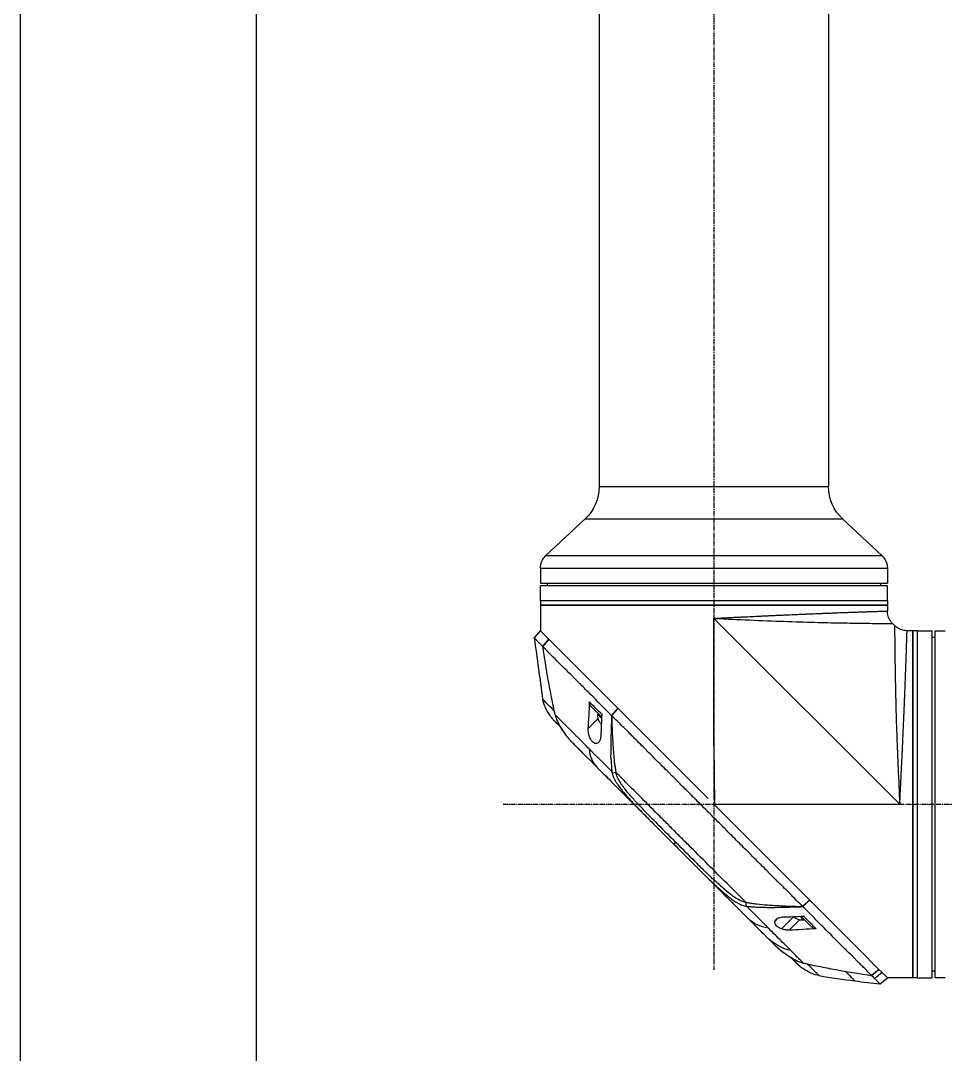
# Model space of a CAD drawing. Header units: millimetres. Extents: x 0 to 4378, y 0 to 2376.
# Drawn here: x 0 to 314.4, y 1111.5 to 1462.8 of the extents above; entities that cross this region are included whole.
import ezdxf
from ezdxf.enums import TextEntityAlignment as Align

# ---------------------------------------------------------------- set-up
doc = ezdxf.new("R2010")
doc.units = ezdxf.units.MM
doc.header["$LTSCALE"] = 0.2
doc.linetypes.add('CENTER2', pattern=[1.125, 0.75, -0.125, 0.125, -0.125])
doc.layers.add('02_Center Line', color=1, linetype='CENTER2')
doc.layers.add('05_Section Line', color=3, linetype='Continuous')
doc.styles.add('Rainbow-5.0 Style', font='malgunsl.ttf')

# ---------------------------------------------------------------- blocks, each defined once
blk = doc.blocks.new('A$C869fea471123')
blk.add_lwpolyline([(0, 594), (841, 594), (841, 0), (0, 0)], close=True)
at = {"layer": '05_Section Line', "linetype": 'Continuous'}
blk.add_lwpolyline([(820.976, 20.024), (820.976, 574.683), (20.024, 574.683), (20.024, 20.024)], close=True, dxfattribs=at)
at = {"linetype": 'Continuous', "style": 'Rainbow-5.0 Style'}
for tag, p in [('PART_NAME', (743.885, 109.38)), ('DRAWING_NO', (729.868, 91.859)), ('REV', (803.455, 91.859)), ('제도', (768.414, 74.199)), ('DATE_1', (803.455, 74.199)), ('SCALE', (680.81, 69.082)), ('MATERIAL', (722.86, 69.082)), ('검도', (768.414, 60.182)), ('DATE_2', (803.455, 60.182)), ('승인', (768.414, 46.165)), ('DATE_3', (803.455, 46.165)), ('REFERENCE', (722.86, 41.049)), ('PAGE', (768.414, 32.288))]:
    blk.add_attdef(tag, text='', height=5.006, dxfattribs=at).set_placement(p, align=Align.MIDDLE_CENTER)
blk = doc.blocks.new('A$C51789057')
for p, q in [((-39, 931.2), (-39, 702.18)), ((39, 931.2), (39, 702.18)), ((39, 702.18), (-39, 702.18)), ((-43.77, 691.21), (-57.09, 678.79)), ((43.77, 691.21), (-43.77, 691.21)), ((43.77, 691.21), (57.09, 678.79)), ((57.09, 678.79), (-57.09, 678.79)), ((59, 674.4), (-59, 674.4)), ((-59, 674.4), (-59, 669.4)), ((59, 674.4), (59, 669.4)), ((59, 669.4), (-59, 669.4)), ((-59, 668.4), (59, 668.4)), ((-59, 663.4), (-59, 668.4)), ((-56.7, 669.4), (-56.71, 668.4)), ((56.7, 669.4), (56.71, 668.4)), ((59, 663.4), (59, 668.4)), ((-59, 663.4), (59, 663.4)), ((-59, 663.4), (-59, 661.9)), ((-59, 663.4), (59, 663.4)), ((59, 661.9), (-59, 661.9)), ((-59, 661.9), (-59, 659.89)), ((-59, 661.9), (59, 661.9)), ((59, 663.4), (59, 661.9)), ((59, 661.9), (59, 653.2)), ((-63.2, 594.2), (0, 657.4)), ((-3.08, 657.25), (-3.08, 657.25)), ((-1.5, 657.33), (-1.5, 657.33)), ((0, 614.2), (0, 657.4)), ((-61.44, 654.96), (-60.76, 655.64)), ((-75.2, 653.2), (-78.2, 653.2)), ((-75.2, 535.2), (-75.2, 653.2)), ((-75.2, 650.9), (-74.2, 650.91)), ((-74.2, 535.2), (-74.2, 653.2)), ((-69.2, 653.2), (-74.2, 653.2)), ((-69.2, 535.2), (-69.2, 653.2)), ((-69.2, 653.2), (-67.7, 653.2)), ((-69.2, 535.2), (-69.2, 653.2)), ((-67.7, 653.2), (-67.7, 535.2)), ((-67.7, 653.2), (-65.69, 653.2)), ((-67.7, 535.2), (-67.7, 653.2)), ((32.62, 626.82), (56.13, 650.33)), ((56.14, 650.34), (56.13, 650.33)), ((58.22, 647.83), (56.13, 650.33)), ((56.14, 650.34), (58.21, 647.85)), ((59.01, 653.21), (61.08, 650.72)), ((58.21, 647.83), (58.21, 647.83)), ((55, 644.59), (55, 644.59)), ((51.46, 641.06), (51.46, 641.06)), ((49.36, 638.97), (49.36, 638.97)), ((58.24, 629.96), (58.24, 629.96)), ((1.96, 596.16), (32.6, 626.8)), ((32.62, 626.82), (32.6, 626.8)), ((34.75, 624.39), (32.6, 626.8)), ((32.62, 626.82), (34.77, 624.4)), ((38.08, 623.79), (41.84, 627.56)), ((38.45, 628.07), (38.45, 628.07)), ((38.76, 628.39), (38.76, 628.39)), ((34.75, 624.39), (34.77, 624.4)), ((38.04, 624.69), (38.04, 624.69)), ((38.09, 623.39), (39.42, 624.71)), ((39.21, 624.92), (39.42, 624.71)), ((39.32, 623.33), (42.81, 619.84)), ((54.16, 622.48), (54.16, 622.48)), ((30.29, 619.93), (30.29, 619.93)), ((38.35, 621.42), (38.35, 621.42)), ((0, 614.2), (-0.17, 594.2)), ((47.74, 614.76), (44.73, 611.75)), ((45.22, 612.24), (45.22, 612.24)), ((37.54, 604.57), (13.58, 580.61)), ((33.3, 605.02), (34.59, 604.82)), ((29.81, 598.83), (29.81, 598.83)), ((-0.17, 594.2), (-63.2, 594.2)), ((-22.67, 571.53), (-0.18, 594.02)), ((-0.18, 594.02), (0, 594.2)), ((-0.18, 594.03), (0, 594.2)), ((-0.18, 594.03), (-0.17, 594.2)), ((-0.18, 594.02), (-0.18, 594.03)), ((26.77, 593.8), (27.24, 594.27)), ((28.28, 597.02), (28.28, 597.02)), ((23.17, 591.53), (23.17, 591.53)), ((13.58, 580.61), (-20.62, 546.4)), ((12.92, 581.24), (13.58, 580.61)), ((13.58, 580.61), (13.58, 580.61)), ((6.42, 574.74), (6.48, 574.8)), ((-29.99, 564.21), (-22.67, 571.53)), ((-49.41, 544.79), (-29.99, 564.21)), ((-30.19, 559.42), (-32.62, 561.58)), ((-32.61, 561.59), (-30.18, 559.44)), ((-30.19, 559.42), (-30.18, 559.44)), ((-29.49, 560.14), (-29.49, 560.14)), ((-11.11, 559.52), (-10.83, 560.89)), ((-33.35, 552.37), (-29.58, 556.13)), ((-30.51, 554.78), (-29.17, 556.12)), ((-27.24, 555.84), (-27.24, 555.83)), ((-27.17, 556.04), (-22.97, 551.84)), ((-21.89, 555.59), (-20.78, 554.48)), ((-30.72, 554.99), (-30.51, 554.78)), ((-29.13, 554.88), (-25.65, 551.4)), ((-56.12, 538.08), (-49.41, 544.79)), ((-21.88, 545.2), (-21.91, 545.22)), ((-20.62, 546.4), (-20.62, 546.4)), ((-57.17, 537.03), (-56.13, 538.07)), ((-56.12, 538.08), (-56.13, 538.07)), ((-53.62, 535.99), (-56.13, 538.07)), ((-56.12, 538.08), (-53.61, 535.98)), ((-50.43, 539.23), (-50.43, 539.23)), ((-28.28, 540.03), (-28.28, 540.03)), ((-78.2, 535.2), (-75.2, 535.2)), ((-75.2, 537.5), (-74.2, 537.49)), ((-69.2, 535.2), (-74.2, 535.2)), ((-69.2, 535.2), (-67.7, 535.2)), ((-67.7, 535.2), (-59, 535.2)), ((-59, 535.2), (-57.52, 536.68)), ((-56.51, 533.13), (-59, 535.2)), ((-57.51, 536.69), (-57.17, 537.03)), ((-57.17, 537.03), (-54.68, 534.96)), ((-53.62, 535.99), (-53.62, 535.99))]:
    blk.add_line(p, q)
for centre, radius, start, end in [((-54, 702.18), 15, 313, 0), ((54, 702.18), 15, 180, 227), ((-53, 674.4), 6, 133, 180), ((53, 674.4), 6, 0, 47), ((34.92, 624.34), 4.52, 333.7132, 4.7607), ((-30.14, 559.28), 4.52, 265.2393, 296.2367)]:
    blk.add_arc(centre, radius, start, end)
for centre, major_axis, ratio, start_param, end_param in [((39.71, 629.68), (2.13, -2.12), 0.723632, 6.280692, 6.957578), ((34.92, 624.34), (3.19, -3.19), 0.999994, 0.080554, 0.3277), ((34.92, 624.34), (3.19, -3.19), 0.999994, 0.080554, 0.327108), ((35.94, 625.36), (3.03, -3.03), 0.003535, 6.1984, 6.284383), ((34.91, 624.33), (3.03, -3.03), 0.999994, 0.079002, 0.084786), ((34.92, 624.34), (3.03, -3.03), 0.999994, 0.076414, 0.082385), ((35.17, 624.59), (3.19, -3.19), 0.003535, 5.955485, 6.202632), ((2.68, 573.31), (62.35, 62.35), 0.000017, 5.251204, 5.402959), ((-41.72, 525.3), (97.82, 97.82), 0.000026, 0.415264, 0.47744), ((4.01, 595.88), (-2.1, 2.14), 0.047046, 2.123062, 2.123097), ((3.77, 570.79), (62.93, 62.93), 0.000051, 1.192389, 1.260494), ((23.1, 590.11), (62.48, 62.48), 0.000096, 1.878262, 1.948843), ((18.89, 589.5), (60.21, 60.19), 0.000118, 2.092388, 2.238245), ((-31.16, 558.26), (3.03, -3.03), 0.071747, 6.258817, 6.367971), ((-30.15, 559.26), (3.19, -3.19), 0.997423, 5.964226, 6.202632), ((-30.12, 559.3), (3.19, -3.19), 0.997423, 5.955485, 6.202632), ((-30.39, 559.03), (3.19, -3.19), 0.071747, 0.080554, 0.290609), ((-35.47, 554.5), (2.12, -2.13), 0.723628, 5.609776, 6.285676), ((261.62, 828.68), (290.94, 290.97), 0.00001, 3.386634, 3.421382), ((-34.85, 565.63), (10.42, 25.63), 0.82656, 4.179952, 4.245343)]:
    blk.add_ellipse(centre, major_axis=major_axis, ratio=ratio, start_param=start_param, end_param=end_param)
for points, knots in [([(-60.76, 655.64), (-60.3, 656.1), (-59.91, 656.64), (-59.34, 657.79), (-59.15, 658.42), (-59.02, 659.33), (-59, 659.61), (-59, 659.89)], [0, 0, 0, 0, 0.1945418, 0.1945418, 0.385603, 0.385603, 0.4694914, 0.4694914, 0.4694914, 0.4694914]), ([(0, 657.4), (-4.27, 657.19), (-8.31, 657.01), (-12.07, 656.84), (-16.28, 656.66), (-20.13, 656.51), (-23.59, 656.39), (-27.61, 656.24), (-31.1, 656.14), (-34.12, 656.06), (-37.47, 655.97), (-40.23, 655.91), (-42.51, 655.87), (-42.77, 655.87), (-43.02, 655.86), (-43.26, 655.86), (-46.11, 655.8), (-48.37, 655.77), (-50.19, 655.75), (-50.37, 655.75), (-50.54, 655.74), (-50.72, 655.74), (-52.94, 655.71), (-54.64, 655.69), (-55.96, 655.68), (-56.05, 655.68), (-56.14, 655.68), (-56.23, 655.68), (-56.89, 655.67), (-57.49, 655.67), (-58.03, 655.66), (-58.38, 655.66), (-58.97, 655.66), (-59.54, 655.65), (-59.57, 655.65), (-59.59, 655.65), (-59.62, 655.65), (-60.09, 655.65), (-60.32, 655.65), (-60.45, 655.64), (-60.67, 655.64), (-60.76, 655.64), (-60.76, 655.64), (-60.76, 655.64), (-60.76, 655.64), (-60.76, 655.64)], [0, 0, 0, 0, 0.0513847, 0.0513847, 0.0513847, 0.1089687, 0.1089687, 0.1089687, 0.1757473, 0.1757473, 0.1757473, 0.25, 0.25, 0.25, 0.2549863, 0.2549863, 0.2549863, 0.3125, 0.3125, 0.3125, 0.3170092, 0.3170092, 0.3170092, 0.375, 0.375, 0.375, 0.3786541, 0.3786541, 0.3786541, 0.40625, 0.40625, 0.40625, 0.4375, 0.4375, 0.4375, 0.4390424, 0.4390424, 0.4390424, 0.46875, 0.46875, 0.46875, 0.5, 0.5, 0.5, 0.5000148, 0.5000148, 0.5000148, 0.5000148]), ([(0, 657.4), (-0.01, 657.4), (-0.04, 657.4), (-0.11, 657.41), (-0.21, 657.41), (-0.36, 657.42), (-0.55, 657.43), (-0.79, 657.44), (-1.09, 657.45), (-1.58, 657.48), (-2.18, 657.51), (-2.91, 657.54), (-3.63, 657.58), (-4.59, 657.63), (-5.79, 657.69), (-7.22, 657.76), (-8.65, 657.83), (-10.07, 657.9), (-11.96, 657.99), (-13.84, 658.08), (-15.7, 658.17), (-16.86, 658.22), (-17.78, 658.27), (-18.47, 658.3), (-19.16, 658.33), (-19.85, 658.37), (-20.54, 658.4), (-21.45, 658.44), (-22.57, 658.49), (-23.9, 658.55), (-25.65, 658.63), (-27.8, 658.72), (-29.88, 658.81), (-31.52, 658.88), (-32.73, 658.94), (-33.92, 658.99), (-35.1, 659.03), (-36.07, 659.07), (-36.83, 659.1), (-37.59, 659.13), (-38.52, 659.17), (-39.6, 659.21), (-40.66, 659.25), (-42.04, 659.31), (-43.7, 659.37), (-45.27, 659.43), (-46.47, 659.47), (-47.35, 659.5), (-48.2, 659.53), (-49.02, 659.56), (-49.68, 659.58), (-50.2, 659.6), (-50.71, 659.62), (-51.32, 659.64), (-52.25, 659.67), (-53.34, 659.71), (-54.51, 659.74), (-55.55, 659.78), (-56.31, 659.8), (-56.85, 659.82), (-57.16, 659.83), (-57.39, 659.84), (-57.55, 659.84), (-57.71, 659.85), (-57.91, 659.85), (-58.13, 659.86), (-58.44, 659.87), (-58.68, 659.88), (-58.84, 659.88), (-58.93, 659.88), (-58.98, 659.88), (-59, 659.89), (-59, 659.89), (-59, 659.89), (-59, 659.89)], [-0.0000644, -0.0000644, -0.0000644, -0.0000644, -0.0000148, 0.0000348, 0.000134, 0.0003324, 0.0005308, 0.0007292, 0.001126, 0.0015228, 0.0023163, 0.0031099, 0.0039035, 0.0046971, 0.0062842, 0.0078714, 0.0094585, 0.0110457, 0.0126328, 0.0158071, 0.0173942, 0.0189814, 0.019775, 0.0205685, 0.0213621, 0.0221557, 0.0229493, 0.0237428, 0.02533, 0.0269171, 0.0285043, 0.0316786, 0.0348529, 0.03644, 0.0380272, 0.0396143, 0.0412015, 0.0427886, 0.0435822, 0.0443758, 0.0459629, 0.04755, 0.0491372, 0.0507243, 0.0538986, 0.0570729, 0.0586601, 0.0602472, 0.0618344, 0.0634215, 0.0650087, 0.0658022, 0.0665958, 0.068183, 0.0697701, 0.0729444, 0.0761187, 0.079293, 0.0824673, 0.0840544, 0.0856416, 0.0864352, 0.0872287, 0.0880223, 0.0888159, 0.090403, 0.0919902, 0.0951645, 0.0967516, 0.0983388, 0.0999259, 0.1007195, 0.1015131, 0.1015159, 0.1015159, 0.1015159, 0.1015159]), ([(-65.69, 653.2), (-65.04, 653.2), (-64.38, 653.31), (-63.16, 653.72), (-62.58, 654.02), (-61.85, 654.58), (-61.64, 654.76), (-61.44, 654.96)], [0, 0, 0, 0, 0.1945418, 0.1945418, 0.385603, 0.385603, 0.4694914, 0.4694914, 0.4694914, 0.4694914]), ([(-61.44, 654.96), (-61.44, 654.96), (-61.44, 654.87), (-61.44, 654.66), (-61.45, 654.52), (-61.45, 654.29), (-61.45, 653.82), (-61.45, 653.8), (-61.45, 653.78), (-61.45, 653.77), (-61.46, 653.19), (-61.46, 652.6), (-61.46, 652.29), (-61.47, 651.73), (-61.47, 651.11), (-61.48, 650.43), (-61.48, 650.37), (-61.48, 650.31), (-61.48, 650.26), (-61.49, 648.92), (-61.51, 647.18), (-61.54, 644.92), (-61.54, 644.8), (-61.54, 644.68), (-61.55, 644.56), (-61.57, 642.72), (-61.6, 640.4), (-61.66, 637.46), (-61.66, 637.3), (-61.66, 637.13), (-61.67, 636.96), (-61.71, 634.65), (-61.77, 631.82), (-61.86, 628.32), (-61.93, 625.32), (-62.04, 621.82), (-62.18, 617.8), (-62.19, 617.6), (-62.2, 617.41), (-62.2, 617.21), (-62.32, 613.87), (-62.47, 610.22), (-62.64, 606.27), (-62.8, 602.49), (-62.99, 598.44), (-63.2, 594.2)], [0.5000431, 0.5000431, 0.5000431, 0.5000431, 0.53125, 0.53125, 0.53125, 0.5614637, 0.5614637, 0.5614637, 0.5625, 0.5625, 0.5625, 0.59375, 0.59375, 0.59375, 0.6225557, 0.6225557, 0.6225557, 0.625, 0.625, 0.625, 0.6844623, 0.6844623, 0.6844623, 0.6875, 0.6875, 0.6875, 0.7466289, 0.7466289, 0.7466289, 0.75, 0.75, 0.75, 0.8157706, 0.8157706, 0.8157706, 0.8722986, 0.8722986, 0.8722986, 0.875, 0.875, 0.875, 0.9388377, 0.9388377, 0.9388377, 1, 1, 1, 1]), ([(-78.2, 653.2), (-78.26, 653.2), (-78.31, 653.2), (-78.37, 653.2), (-78.42, 653.2), (-78.47, 653.2), (-78.51, 653.2), (-78.56, 653.2), (-78.59, 653.2), (-78.62, 653.2), (-78.65, 653.2), (-78.68, 653.2), (-78.69, 653.2), (-78.7, 653.2), (-78.7, 653.2), (-78.7, 653.2), (-78.7, 653.2), (-78.7, 653.2), (-78.7, 653.2)], [0, 0, 0, 0, 0.1074676, 0.1074676, 0.1074676, 0.2149351, 0.2149351, 0.2149351, 0.3224051, 0.3224051, 0.3224051, 0.4298767, 0.4298767, 0.4298767, 0.5, 0.5, 0.5, 0.5001155, 0.5001155, 0.5001155, 0.5001155]), ([(-63.2, 594.2), (-63.21, 594.32), (-63.21, 594.44), (-63.22, 594.56), (-63.22, 594.69), (-63.23, 594.81), (-63.24, 594.93), (-63.25, 595.17), (-63.26, 595.41), (-63.27, 595.66), (-63.29, 596.14), (-63.32, 596.62), (-63.34, 597.11), (-63.37, 597.59), (-63.39, 598.07), (-63.41, 598.55), (-63.44, 599.03), (-63.46, 599.51), (-63.49, 599.99), (-63.53, 600.95), (-63.58, 601.9), (-63.63, 602.85), (-63.68, 603.8), (-63.72, 604.74), (-63.77, 605.69), (-63.81, 606.63), (-63.86, 607.56), (-63.9, 608.5), (-63.95, 609.43), (-63.99, 610.36), (-64.04, 611.29), (-64.06, 611.75), (-64.08, 612.21), (-64.1, 612.67), (-64.12, 613.13), (-64.14, 613.59), (-64.17, 614.05), (-64.21, 614.97), (-64.25, 615.87), (-64.29, 616.76), (-64.33, 617.66), (-64.37, 618.54), (-64.41, 619.41), (-64.45, 620.28), (-64.49, 621.14), (-64.52, 621.98), (-64.56, 622.83), (-64.6, 623.66), (-64.63, 624.49), (-64.67, 625.31), (-64.7, 626.13), (-64.74, 626.93), (-64.77, 627.73), (-64.8, 628.52), (-64.83, 629.3), (-64.85, 629.69), (-64.86, 630.07), (-64.88, 630.45), (-64.9, 630.84), (-64.91, 631.22), (-64.93, 631.59), (-64.96, 632.35), (-64.98, 633.08), (-65.01, 633.8), (-65.04, 634.51), (-65.07, 635.21), (-65.09, 635.89), (-65.12, 636.57), (-65.14, 637.24), (-65.17, 637.88), (-65.19, 638.53), (-65.21, 639.15), (-65.24, 639.76), (-65.26, 640.38), (-65.28, 640.97), (-65.3, 641.54), (-65.32, 642.12), (-65.34, 642.68), (-65.36, 643.22), (-65.37, 643.49), (-65.38, 643.75), (-65.39, 644.01), (-65.4, 644.27), (-65.4, 644.53), (-65.41, 644.78), (-65.43, 645.28), (-65.45, 645.76), (-65.46, 646.21), (-65.48, 646.67), (-65.49, 647.1), (-65.5, 647.51), (-65.52, 647.93), (-65.53, 648.32), (-65.54, 648.68), (-65.55, 649.05), (-65.57, 649.4), (-65.58, 649.72), (-65.59, 650.05), (-65.6, 650.35), (-65.61, 650.63), (-65.61, 650.92), (-65.62, 651.18), (-65.63, 651.41), (-65.64, 651.65), (-65.64, 651.86), (-65.65, 652.06), (-65.66, 652.25), (-65.66, 652.41), (-65.67, 652.56), (-65.67, 652.7), (-65.67, 652.82), (-65.68, 652.91), (-65.68, 653.01), (-65.68, 653.08), (-65.68, 653.13), (-65.68, 653.15), (-65.68, 653.17), (-65.68, 653.18), (-65.69, 653.19), (-65.69, 653.2), (-65.69, 653.2), (-65.69, 653.2), (-65.69, 653.2), (-65.69, 653.2)], [-0.00006369, -0.00006369, -0.00006369, -0.00006369, 0.00029651, 0.00029651, 0.00029651, 0.00065671, 0.00065671, 0.00065671, 0.00137712, 0.00137712, 0.00137712, 0.00281792, 0.00281792, 0.00281792, 0.00425873, 0.00425873, 0.00425873, 0.00569954, 0.00569954, 0.00569954, 0.00858115, 0.00858115, 0.00858115, 0.01146277, 0.01146277, 0.01146277, 0.01434438, 0.01434438, 0.01434438, 0.017226, 0.017226, 0.017226, 0.0186668, 0.0186668, 0.0186668, 0.02010761, 0.02010761, 0.02010761, 0.02298922, 0.02298922, 0.02298922, 0.02587084, 0.02587084, 0.02587084, 0.02875245, 0.02875245, 0.02875245, 0.03163407, 0.03163407, 0.03163407, 0.03451568, 0.03451568, 0.03451568, 0.0373973, 0.0373973, 0.0373973, 0.0388381, 0.0388381, 0.0388381, 0.04027891, 0.04027891, 0.04027891, 0.04316053, 0.04316053, 0.04316053, 0.04604214, 0.04604214, 0.04604214, 0.04892569, 0.04892569, 0.04892569, 0.05180537, 0.05180537, 0.05180537, 0.05468698, 0.05468698, 0.05468698, 0.0575686, 0.0575686, 0.0575686, 0.0590094, 0.0590094, 0.0590094, 0.06045021, 0.06045021, 0.06045021, 0.06333183, 0.06333183, 0.06333183, 0.06621344, 0.06621344, 0.06621344, 0.06909505, 0.06909505, 0.06909505, 0.07197667, 0.07197667, 0.07197667, 0.07485819, 0.07485819, 0.07485819, 0.0777399, 0.0777399, 0.0777399, 0.08062151, 0.08062151, 0.08062151, 0.08350313, 0.08350313, 0.08350313, 0.08638474, 0.08638474, 0.08638474, 0.08926636, 0.08926636, 0.08926636, 0.09070485, 0.09070485, 0.09070485, 0.09214797, 0.09214797, 0.09214797, 0.09214861, 0.09214861, 0.09214861, 0.09214861]), ([(56.14, 650.34), (56.25, 650.45), (56.37, 650.57), (56.47, 650.67), (56.58, 650.78), (56.68, 650.88), (56.78, 650.98), (56.88, 651.08), (56.98, 651.18), (57.08, 651.28), (57.18, 651.38), (57.27, 651.47), (57.36, 651.56), (57.71, 651.91), (58.01, 652.21), (58.25, 652.45), (58.5, 652.7), (58.69, 652.89), (58.81, 653.01), (58.94, 653.14), (59.01, 653.21), (59.01, 653.21)], [-1, -1, -1, -1, -0.9375, -0.9375, -0.9375, -0.875, -0.875, -0.875, -0.8125, -0.8125, -0.8125, -0.75, -0.75, -0.75, -0.5, -0.5, -0.5, -0.25, -0.25, -0.25, 0, 0, 0, 0]), ([(58.21, 647.85), (58.29, 647.93), (58.37, 648.01), (58.53, 648.17), (58.63, 648.26), (58.82, 648.45), (58.96, 648.59), (59.12, 648.76), (59.14, 648.78), (59.33, 648.97), (59.63, 649.26), (60.07, 649.7), (60.2, 649.84), (60.57, 650.2), (60.76, 650.39), (60.95, 650.58), (61, 650.62), (61.07, 650.69), (61.09, 650.71), (61.08, 650.72)], [-1.925983, -1.925983, -1.925983, -1.925983, -1.875869, -1.875869, -1.820686, -1.820686, -1.653095, -1.653095, -1.624088, -1.624088, -1.164895, -1.164895, -0.929585, -0.929585, -0.463526, -0.463526, -0.231599, -0.231599, 0, 0, 0, 0]), ([(34.77, 624.4), (37.24, 626.86), (39.63, 629.25), (41.92, 631.54), (42.49, 632.11), (43.05, 632.68), (43.61, 633.23), (44.17, 633.79), (44.72, 634.34), (45.27, 634.88), (45.54, 635.15), (45.81, 635.42), (46.07, 635.69), (46.34, 635.95), (46.61, 636.21), (46.87, 636.48), (47.14, 636.74), (47.4, 637), (47.65, 637.26), (47.91, 637.52), (48.16, 637.78), (48.42, 638.03), (48.92, 638.54), (49.43, 639.03), (49.92, 639.52), (50.4, 640), (50.88, 640.48), (51.35, 640.94), (51.81, 641.41), (52.27, 641.86), (52.71, 642.3), (53.15, 642.74), (53.58, 643.17), (53.99, 643.58), (54.82, 644.41), (55.59, 645.19), (56.3, 645.89), (57.01, 646.6), (57.65, 647.26), (58.22, 647.83)], [0, 0, 0, 0, 0.25, 0.25, 0.25, 0.3125, 0.3125, 0.3125, 0.375, 0.375, 0.375, 0.40625, 0.40625, 0.40625, 0.4375, 0.4375, 0.4375, 0.46875, 0.46875, 0.46875, 0.5, 0.5, 0.5, 0.5625, 0.5625, 0.5625, 0.625, 0.625, 0.625, 0.6875, 0.6875, 0.6875, 0.75, 0.75, 0.75, 0.875, 0.875, 0.875, 1, 1, 1, 1]), ([(53.96, 624.59), (54.17, 625.51), (54.37, 626.44), (54.56, 627.38), (54.57, 627.43), (54.58, 627.48), (54.59, 627.53), (54.78, 628.43), (54.97, 629.33), (55.15, 630.23), (55.17, 630.32), (55.18, 630.42), (55.2, 630.51), (55.38, 631.39), (55.55, 632.26), (55.71, 633.14), (55.74, 633.26), (55.76, 633.39), (55.78, 633.52), (55.95, 634.38), (56.1, 635.24), (56.26, 636.1), (56.29, 636.24), (56.31, 636.39), (56.34, 636.54), (56.49, 637.39), (56.64, 638.24), (56.79, 639.1), (56.79, 639.13), (56.8, 639.17), (56.81, 639.2), (56.97, 640.18), (57.14, 641.15), (57.3, 642.12), (57.62, 644.03), (57.92, 645.94), (58.22, 647.83)], [0, 0, 0, 0, 0.1206948, 0.1206948, 0.1206948, 0.1274688, 0.1274688, 0.1274688, 0.2438816, 0.2438816, 0.2438816, 0.256112, 0.256112, 0.256112, 0.3692231, 0.3692231, 0.3692231, 0.3854414, 0.3854414, 0.3854414, 0.4964218, 0.4964218, 0.4964218, 0.5152549, 0.5152549, 0.5152549, 0.6251524, 0.6251524, 0.6251524, 0.6298026, 0.6298026, 0.6298026, 0.7550606, 0.7550606, 0.7550606, 1, 1, 1, 1]), ([(42.34, 628.99), (42.42, 627.47), (42.5, 625.94), (42.66, 622.87), (42.74, 621.35), (42.81, 619.84)], [0.000001, 0.000001, 0.000001, 0.000001, 0.550472, 0.550472, 1.110624, 1.110624, 1.110624, 1.110624]), ([(-30.18, 559.44), (-29.02, 560.61), (-27.74, 561.89), (-26.35, 563.28), (-25.23, 564.41), (-23.92, 565.71), (-22.41, 567.22), (-22.23, 567.4), (-21.85, 567.78), (-21.26, 568.37), (-21.01, 568.61), (-20.73, 568.9), (-20.41, 569.21), (-19.59, 570.04), (-18.91, 570.71), (-18.4, 571.22), (-17.33, 572.28), (-15.98, 573.64), (-14.33, 575.29), (-13.53, 576.09), (-12.73, 576.89), (-11.94, 577.68), (-11.36, 578.26), (-10.79, 578.84), (-10.21, 579.41), (-8.84, 580.79), (-7.45, 582.18), (-6.07, 583.56), (-5.57, 584.07), (-4.97, 584.66), (-4.28, 585.35), (-3.47, 586.17), (-2.85, 586.78), (-2.44, 587.2), (-2.18, 587.46), (-2, 587.64), (-1.9, 587.74), (-1.2, 588.43), (-0.51, 589.13), (0.19, 589.83), (1.12, 590.77), (1.82, 591.46), (2.28, 591.92), (2.3, 591.94), (2.32, 591.97), (2.34, 591.99), (3.71, 593.36), (5.08, 594.72), (6.46, 596.1), (6.69, 596.33), (6.91, 596.55), (7.13, 596.78), (8.42, 598.06), (9.59, 599.24), (10.63, 600.27), (10.91, 600.55), (11.37, 601.01), (12.03, 601.67), (12.24, 601.88), (12.47, 602.1), (12.71, 602.35), (13.58, 603.21), (14.27, 603.9), (14.78, 604.42), (16.31, 605.94), (17.68, 607.31), (18.9, 608.53), (19.64, 609.26), (20.43, 610.05), (21.27, 610.89), (21.82, 611.44), (22.39, 612.01), (22.97, 612.6), (23.65, 613.27), (24.32, 613.95), (24.99, 614.61), (25.66, 615.28), (26.32, 615.95), (26.98, 616.61), (27.38, 617.01), (27.77, 617.4), (28.13, 617.77), (29.21, 618.84), (30.13, 619.77), (30.92, 620.55), (32.15, 621.79), (33.44, 623.07), (34.75, 624.39)], [-1, -1, -1, -1, -0.9375, -0.9375, -0.9375, -0.875, -0.875, -0.875, -0.8528979, -0.8528979, -0.8528979, -0.84375, -0.84375, -0.84375, -0.8125, -0.8125, -0.8125, -0.75, -0.75, -0.75, -0.7138981, -0.7138981, -0.7138981, -0.6875, -0.6875, -0.6875, -0.625, -0.625, -0.625, -0.5982143, -0.5982143, -0.5982143, -0.5763525, -0.5763525, -0.5763525, -0.5625, -0.5625, -0.5625, -0.53125, -0.53125, -0.53125, -0.5, -0.5, -0.5, -0.4990096, -0.4990096, -0.4990096, -0.4375, -0.4375, -0.4375, -0.4283694, -0.4283694, -0.4283694, -0.375, -0.375, -0.375, -0.3512462, -0.3512462, -0.3512462, -0.34375, -0.34375, -0.34375, -0.3125, -0.3125, -0.3125, -0.25, -0.25, -0.25, -0.2121786, -0.2121786, -0.2121786, -0.1875, -0.1875, -0.1875, -0.15625, -0.15625, -0.15625, -0.125, -0.125, -0.125, -0.1091039, -0.1091039, -0.1091039, -0.0625, -0.0625, -0.0625, 0, 0, 0, 0]), ([(34.75, 624.39), (34.75, 624.19), (34.74, 623.99), (34.71, 622.53), (34.67, 621.27), (34.57, 618.77), (34.52, 617.5), (34.36, 614.46), (34.23, 612.44), (33.99, 609.77), (33.89, 608.83), (33.7, 607.41), (33.63, 606.94), (33.47, 605.96), (33.38, 605.5), (33.3, 605.02)], [-2.140307, -2.140307, -2.140307, -2.140307, -2.071245, -2.071245, -1.648117, -1.648117, -1.228346, -1.228346, -0.636843, -0.636843, -0.321811, -0.321811, -0.164589, -0.164589, 0, 0, 0, 0]), ([(34.77, 624.4), (34.83, 622.88), (34.89, 621.36), (34.93, 619.84), (34.98, 618.2), (35.01, 616.56), (35.03, 614.91), (35.03, 614.09), (35.04, 613.26), (35.03, 612.43), (35.03, 611.93), (35.02, 611.42), (35.01, 610.92)], [-1, -1, -1, -1, -0.7573218, -0.7573218, -0.7573218, -0.4967513, -0.4967513, -0.4967513, -0.3664661, -0.3664661, -0.3664661, -0.2872955, -0.2872955, -0.2872955, -0.2872955]), ([(38.33, 617.53), (38.28, 618.73), (38.24, 619.91), (38.14, 622.3), (38.09, 623.5), (38.04, 624.69)], [0.000001, 0.000001, 0.000001, 0.000001, 0.4368792, 0.4368792, 0.8702118, 0.8702118, 0.8702118, 0.8702118]), ([(42.4, 613.02), (43.49, 614.12), (44.57, 615.2), (45.61, 616.24), (45.87, 616.5), (46.13, 616.76), (46.39, 617.02), (46.65, 617.28), (46.9, 617.53), (47.16, 617.79), (47.66, 618.29), (48.16, 618.79), (48.65, 619.28), (48.89, 619.52), (49.13, 619.76), (49.37, 620), (49.49, 620.12), (49.61, 620.24), (49.73, 620.36), (49.85, 620.48), (49.97, 620.6), (50.08, 620.71), (50.32, 620.95), (50.55, 621.18), (50.77, 621.4), (51, 621.63), (51.23, 621.86), (51.45, 622.08), (51.67, 622.3), (51.89, 622.52), (52.11, 622.74), (52.32, 622.95), (52.54, 623.17), (52.75, 623.38), (53.16, 623.79), (53.57, 624.2), (53.96, 624.59)], [-1, -1, -1, -1, -0.75, -0.75, -0.75, -0.6875, -0.6875, -0.6875, -0.625, -0.625, -0.625, -0.5, -0.5, -0.5, -0.4375, -0.4375, -0.4375, -0.40625, -0.40625, -0.40625, -0.375, -0.375, -0.375, -0.3125, -0.3125, -0.3125, -0.25, -0.25, -0.25, -0.1875, -0.1875, -0.1875, -0.125, -0.125, -0.125, 0, 0, 0, 0]), ([(53.96, 624.59), (53.83, 624.02), (53.45, 622.46), (51.54, 619.35), (51.06, 618.66), (50.07, 617.34), (49.54, 616.69), (48.99, 616.07)], [0.0000064, 0.0000064, 0.0000064, 0.0000064, 0.1740467, 0.1740467, 0.2246228, 0.2246228, 0.2745832, 0.2745832, 0.2745832, 0.2745832]), ([(54.14, 622.46), (54.09, 622.4), (53.85, 622.16), (53.17, 621.48), (52.77, 621.09), (52.31, 620.62)], [0, 0, 0, 0, 0.5052438, 0.5052438, 0.9155276, 0.9155276, 0.9155276, 0.9155276]), ([(53.28, 621.6), (53.38, 621.7), (53.48, 621.79), (53.56, 621.88), (53.73, 622.05), (53.87, 622.19), (53.96, 622.28)], [-1, -1, -1, -1, -0.662973, -0.662973, -0.662973, 0, 0, 0, 0]), ([(55.75, 624.38), (55.52, 624.04), (55.27, 623.72), (54.87, 623.25), (54.74, 623.09), (54.53, 622.86), (54.46, 622.79), (54.35, 622.67), (54.32, 622.64), (54.26, 622.58), (54.25, 622.56), (54.22, 622.54), (54.22, 622.53), (54.21, 622.52), (54.2, 622.52), (54.19, 622.51), (54.19, 622.51), (54.18, 622.5), (54.18, 622.5), (54.18, 622.49), (54.17, 622.49), (54.17, 622.49)], [0, 0, 0, 0, 0.122831, 0.122831, 0.1845131, 0.1845131, 0.2153748, 0.2153748, 0.2308711, 0.2308711, 0.2389075, 0.2389075, 0.241325, 0.241325, 0.2434836, 0.2434836, 0.2455022, 0.2455022, 0.2490388, 0.2490388, 0.2528112, 0.2528112, 0.2528112, 0.2528112]), ([(42.81, 619.84), (42.82, 619.56), (42.82, 619.26), (42.76, 618.62), (42.7, 618.27), (42.5, 617.49), (42.35, 617.05), (42.04, 616.43), (41.92, 616.23), (41.69, 615.91), (41.59, 615.78), (41.36, 615.53), (41.24, 615.42), (40.95, 615.19), (40.77, 615.09), (40.3, 614.91), (40.03, 614.9), (39.52, 615.02), (39.28, 615.16), (38.86, 615.59), (38.68, 615.89), (38.42, 616.63), (38.34, 617.06), (38.33, 617.53)], [-1.233507, -1.233507, -1.233507, -1.233507, -1.130725, -1.130725, -1.019151, -1.019151, -0.880702, -0.880702, -0.809203, -0.809203, -0.755026, -0.755026, -0.69834, -0.69834, -0.615166, -0.615166, -0.479801, -0.479801, -0.336168, -0.336168, -0.170407, -0.170407, -0.000001, -0.000001, -0.000001, -0.000001]), ([(52.31, 620.62), (52.08, 620.22), (51.83, 619.83), (51.58, 619.44), (51.19, 618.85), (50.78, 618.27), (50.35, 617.71), (50.21, 617.54), (50.08, 617.36), (49.94, 617.19)], [-0.5669024, -0.5669024, -0.5669024, -0.5669024, -0.4270987, -0.4270987, -0.4270987, -0.2135493, -0.2135493, -0.2135493, -0.1470183, -0.1470183, -0.1470183, -0.1470183]), ([(47.96, 614.98), (48.11, 615.13), (48.26, 615.28), (48.6, 615.65), (48.8, 615.86), (48.99, 616.07)], [0.02321, 0.02321, 0.02321, 0.02321, 0.0865317, 0.0865317, 0.1730601, 0.1730601, 0.1730601, 0.1730601]), ([(34.96, 609.32), (34.94, 608.68), (34.91, 608.04), (34.86, 607.4), (34.83, 606.97), (34.8, 606.54), (34.76, 606.11), (34.74, 605.9), (34.72, 605.68), (34.69, 605.47), (34.69, 605.41), (34.68, 605.36), (34.67, 605.3)], [-0.2047521, -0.2047521, -0.2047521, -0.2047521, -0.1058955, -0.1058955, -0.1058955, -0.0407529, -0.0407529, -0.0407529, -0.0081816, -0.0081816, -0.0081816, 0, 0, 0, 0]), ([(34.96, 609.32), (34.97, 609.53), (34.98, 609.73), (34.98, 609.93), (34.99, 609.95), (34.99, 609.97), (34.99, 609.99), (34.99, 610.07), (34.99, 610.15), (34.99, 610.22), (35, 610.46), (35.01, 610.69), (35.01, 610.92)], [0.00589664, 0.00589664, 0.00589664, 0.00589664, 0.006613529, 0.006613529, 0.006613529, 0.006685585, 0.006685585, 0.006685585, 0.006959417, 0.006959417, 0.006959417, 0.00777951, 0.00777951, 0.00777951, 0.00777951]), ([(-10.83, 560.89), (-8.74, 562.98), (-6.62, 565.1), (-4.47, 567.25), (-2.32, 569.4), (-0.15, 571.57), (2.04, 573.76), (4.23, 575.95), (6.43, 578.15), (8.64, 580.36), (9.74, 581.46), (10.84, 582.56), (11.95, 583.67), (13.06, 584.78), (14.18, 585.9), (15.26, 586.98), (16.34, 588.06), (17.38, 589.1), (18.43, 590.14), (20.42, 592.14), (22.43, 594.15), (24.4, 596.12), (25.91, 597.63), (27.41, 599.13), (28.9, 600.62), (30.38, 602.1), (31.85, 603.57), (33.3, 605.02)], [0, 0, 0, 0, 0.1448174, 0.1448174, 0.1448174, 0.2896349, 0.2896349, 0.2896349, 0.4344523, 0.4344523, 0.4344523, 0.506861, 0.506861, 0.506861, 0.5792697, 0.5792697, 0.5792697, 0.6516784, 0.6516784, 0.6516784, 0.7896349, 0.7896349, 0.7896349, 0.8948175, 0.8948175, 0.8948175, 1, 1, 1, 1]), ([(20, 588.32), (20.47, 588.79), (20.94, 589.26), (21.41, 589.74), (21.65, 589.97), (21.88, 590.21), (22.11, 590.45), (22.35, 590.69), (22.58, 590.92), (22.81, 591.16), (23.28, 591.64), (23.74, 592.12), (24.2, 592.6), (25.13, 593.56), (26.04, 594.53), (26.94, 595.52), (27.38, 596.01), (27.83, 596.5), (28.26, 597), (28.7, 597.51), (29.13, 598.01), (29.55, 598.52), (29.97, 599.03), (30.39, 599.54), (30.78, 600.07), (30.98, 600.33), (31.17, 600.59), (31.36, 600.86), (31.54, 601.12), (31.72, 601.39), (31.89, 601.66), (32.23, 602.2), (32.53, 602.75), (32.78, 603.31), (32.9, 603.59), (33.01, 603.87), (33.1, 604.16), (33.15, 604.3), (33.19, 604.44), (33.22, 604.59), (33.26, 604.73), (33.29, 604.88), (33.3, 605.02)], [-0.9836552, -0.9836552, -0.9836552, -0.9836552, -0.8942433, -0.8942433, -0.8942433, -0.8495311, -0.8495311, -0.8495311, -0.8048189, -0.8048189, -0.8048189, -0.7153946, -0.7153946, -0.7153946, -0.5365459, -0.5365459, -0.5365459, -0.4471216, -0.4471216, -0.4471216, -0.3576972, -0.3576972, -0.3576972, -0.2682729, -0.2682729, -0.2682729, -0.2235607, -0.2235607, -0.2235607, -0.1788486, -0.1788486, -0.1788486, -0.0894242, -0.0894242, -0.0894242, -0.0447121, -0.0447121, -0.0447121, -0.022356, -0.022356, -0.022356, 0, 0, 0, 0]), ([(34.59, 604.82), (34.5, 604.33), (34.32, 603.77), (33.95, 602.97), (33.88, 602.83), (33.73, 602.53), (33.64, 602.37), (33.46, 602.05), (33.36, 601.88), (33.15, 601.54), (33.04, 601.37), (32.53, 600.6), (32.1, 600.02), (31.38, 599.09), (31.1, 598.76), (30.47, 597.99), (30.08, 597.53), (29.32, 596.67), (28.95, 596.24), (28.16, 595.37), (27.76, 594.94), (26.93, 594.06), (26.51, 593.61), (25.85, 592.93), (25.62, 592.69), (25.16, 592.21), (24.92, 591.96), (24.15, 591.18), (23.63, 590.65), (23.11, 590.13), (23.04, 590.06), (22.98, 590.01)], [0, 0, 0, 0, 0.166642, 0.166642, 0.202724, 0.202724, 0.243109, 0.243109, 0.287119, 0.287119, 0.331501, 0.331501, 0.492861, 0.492861, 0.584529, 0.584529, 0.704765, 0.704765, 0.820318, 0.820318, 0.936351, 0.936351, 1.057692, 1.057692, 1.122476, 1.122476, 1.189603, 1.189603, 1.342252, 1.342252, 1.371829, 1.371829, 1.371829, 1.371829]), ([(34.67, 605.3), (34.67, 605.25), (34.66, 605.19), (34.65, 605.14), (34.63, 605.03), (34.62, 604.92), (34.59, 604.82)], [-1, -1, -1, -1, -0.667725, -0.667725, -0.667725, 0, 0, 0, 0]), ([(22.99, 590.01), (23.05, 590.07), (23.11, 590.13), (23.17, 590.19), (23.35, 590.37), (23.54, 590.56), (23.73, 590.75)], [-0.99993686, -0.99993686, -0.99993686, -0.99993686, -0.98725245, -0.98725245, -0.98725245, -0.94780834, -0.94780834, -0.94780834, -0.94780834]), ([(22.98, 590.01), (22.12, 589.14), (20.52, 587.55), (16.72, 583.74), (15.15, 582.18), (13.58, 580.61)], [-1.613582, -1.613582, -1.613582, -1.613582, -0.664785, -0.664785, 0, 0, 0, 0]), ([(13.58, 580.61), (12.02, 579.04), (10.45, 577.47), (8.49, 575.52), (8.1, 575.12), (7.08, 574.1), (6.53, 573.55), (5.65, 572.68), (5.36, 572.38), (4.91, 571.93), (4.77, 571.79), (4.48, 571.5), (4.33, 571.36), (4.19, 571.21)], [-1.142804, -1.142804, -1.142804, -1.142804, -0.592912, -0.592912, -0.45543, -0.45543, -0.23364, -0.23364, -0.121763, -0.121763, -0.062324, -0.062324, -0.00003, -0.00003, -0.00003, -0.00003]), ([(-10.83, 560.89), (-10.74, 560.91), (-10.64, 560.92), (-10.46, 560.96), (-10.36, 560.99), (-10.2, 561.03), (-10.13, 561.05), (-9.78, 561.16), (-9.5, 561.27), (-9.01, 561.48), (-8.8, 561.57), (-8.3, 561.83), (-8, 562), (-7.62, 562.23), (-7.53, 562.28), (-7.24, 562.46), (-7.04, 562.6), (-6.72, 562.82), (-6.6, 562.9), (-5.76, 563.5), (-5.04, 564.07), (-4.11, 564.84), (-3.9, 565.02), (-3.16, 565.64), (-2.65, 566.09), (-1.62, 567), (-1.12, 567.46), (-0.09, 568.4), (0.43, 568.89), (1.15, 569.57), (1.35, 569.77), (1.73, 570.13), (1.92, 570.31), (2.53, 570.89), (2.86, 571.22), (3.21, 571.56), (3.33, 571.68), (4.37, 572.69), (5.54, 573.86), (6.42, 574.74)], [-1.416337, -1.416337, -1.416337, -1.416337, -1.398932, -1.398932, -1.380652, -1.380652, -1.367794, -1.367794, -1.313038, -1.313038, -1.272781, -1.272781, -1.213268, -1.213268, -1.196077, -1.196077, -1.154545, -1.154545, -1.130465, -1.130465, -0.980623, -0.980623, -0.935487, -0.935487, -0.825371, -0.825371, -0.71547, -0.71547, -0.6014, -0.6014, -0.556109, -0.556109, -0.516092, -0.516092, -0.424444, -0.424444, -0.373187, -0.373187, 0, 0, 0, 0]), ([(-11.62, 555.4), (-9.13, 557.9), (-6.54, 560.49), (-3.89, 563.13), (-1.25, 565.78), (1.46, 568.48), (4.19, 571.21)], [0, 0, 0, 0, 0.5000002, 0.5000002, 0.5000002, 0.9999991, 0.9999991, 0.9999991, 0.9999991]), ([(4.19, 571.21), (2.53, 569.55), (0.85, 567.91), (-1.1, 566.12), (-1.33, 565.91), (-1.98, 565.32), (-2.41, 564.94), (-3.06, 564.37), (-3.26, 564.19), (-3.68, 563.83), (-3.89, 563.65), (-4.46, 563.18), (-4.81, 562.9), (-5.38, 562.45), (-5.59, 562.29), (-5.96, 562.01), (-6.12, 561.89), (-6.46, 561.65), (-6.63, 561.53), (-7.13, 561.19), (-7.47, 560.97), (-8.38, 560.44), (-8.94, 560.15), (-10.04, 559.74), (-10.67, 559.58), (-11.11, 559.52)], [0, 0, 0, 0, 0.704884, 0.704884, 0.798881, 0.798881, 0.96881, 0.96881, 1.049234, 1.049234, 1.129494, 1.129494, 1.263271, 1.263271, 1.33961, 1.33961, 1.39992, 1.39992, 1.461242, 1.461242, 1.58275, 1.58275, 1.779675, 1.779675, 1.957146, 1.957146, 1.957146, 1.957146]), ([(-53.61, 535.98), (-53.54, 536.05), (-53.47, 536.13), (-53.41, 536.21), (-53.37, 536.24), (-53.34, 536.28), (-53.3, 536.32), (-53.27, 536.36), (-53.23, 536.39), (-53.19, 536.43), (-53.04, 536.59), (-52.89, 536.74), (-52.73, 536.91), (-52.42, 537.23), (-52.09, 537.58), (-51.74, 537.94), (-51.39, 538.3), (-51.01, 538.67), (-50.62, 539.05), (-50.23, 539.43), (-49.82, 539.82), (-49.4, 540.22), (-49.19, 540.43), (-48.97, 540.64), (-48.76, 540.85), (-48.65, 540.95), (-48.54, 541.06), (-48.43, 541.17), (-48.32, 541.28), (-48.21, 541.39), (-48.1, 541.5), (-47.66, 541.95), (-47.21, 542.4), (-46.75, 542.87), (-45.82, 543.8), (-44.84, 544.78), (-43.83, 545.79), (-41.8, 547.82), (-39.62, 550), (-37.33, 552.29), (-36.19, 553.43), (-35.02, 554.6), (-33.83, 555.79), (-32.64, 556.98), (-31.43, 558.2), (-30.19, 559.42)], [0, 0, 0, 0, 0.015625, 0.015625, 0.015625, 0.023438, 0.023438, 0.023438, 0.03125, 0.03125, 0.03125, 0.0625, 0.0625, 0.0625, 0.125, 0.125, 0.125, 0.1875, 0.1875, 0.1875, 0.25, 0.25, 0.25, 0.28125, 0.28125, 0.28125, 0.296875, 0.296875, 0.296875, 0.3125, 0.3125, 0.3125, 0.375, 0.375, 0.375, 0.5, 0.5, 0.5, 0.75, 0.75, 0.75, 0.875, 0.875, 0.875, 1, 1, 1, 1]), ([(-11.11, 559.52), (-11.2, 559.51), (-11.37, 559.49), (-11.43, 559.48), (-11.44, 559.48), (-11.6, 559.46), (-11.72, 559.45), (-11.87, 559.44), (-11.91, 559.43), (-12.03, 559.42), (-12.13, 559.41), (-12.34, 559.4), (-12.46, 559.39), (-12.75, 559.36), (-12.91, 559.35), (-13.17, 559.33), (-13.26, 559.33), (-14.1, 559.27), (-14.83, 559.24), (-16.05, 559.2), (-16.53, 559.18), (-17.57, 559.17), (-18.15, 559.16), (-20.6, 559.15), (-22.58, 559.18), (-26.34, 559.27), (-28.24, 559.34), (-30.19, 559.42)], [-2.292528, -2.292528, -2.292528, -2.292528, -2.286102, -2.286102, -2.268778, -2.268778, -2.21392, -2.21392, -2.200352, -2.200352, -2.166284, -2.166284, -2.122718, -2.122718, -2.066862, -2.066862, -2.035032, -2.035032, -1.780722, -1.780722, -1.611184, -1.611184, -1.416336, -1.416336, -0.709611, -0.709611, -0.000052, -0.000052, -0.000052, -0.000052]), ([(-10.83, 560.89), (-11.06, 560.85), (-11.3, 560.81), (-11.76, 560.73), (-11.98, 560.69), (-12.7, 560.57), (-13.17, 560.5), (-13.95, 560.4), (-14.25, 560.36), (-15.79, 560.18), (-17.01, 560.07), (-19.03, 559.93), (-19.83, 559.87), (-23.79, 559.63), (-27.03, 559.52), (-30.18, 559.44)], [-2.328232, -2.328232, -2.328232, -2.328232, -2.236921, -2.236921, -2.146631, -2.146631, -1.979175, -1.979175, -1.86867, -1.86867, -1.427637, -1.427637, -1.135586, -1.135586, -0.000019, -0.000019, -0.000019, -0.000019]), ([(-34.78, 551.87), (-34.59, 552.06), (-34.39, 552.26), (-34.2, 552.45), (-33.1, 553.55), (-31.97, 554.68), (-30.83, 555.82), (-30.71, 555.94), (-30.6, 556.05), (-30.48, 556.17)], [0, 0, 0, 0, 0.000971552, 0.000971552, 0.000971552, 0.006478779, 0.006478779, 0.006478779, 0.007034679, 0.007034679, 0.007034679, 0.007034679]), ([(-23.34, 555.89), (-24.54, 555.93), (-25.71, 555.98), (-28.08, 556.07), (-29.3, 556.12), (-30.48, 556.17)], [0.000001, 0.000001, 0.000001, 0.000001, 0.4349359, 0.4349359, 0.8581097, 0.8581097, 0.8581097, 0.8581097]), ([(-20.78, 554.48), (-20.84, 554.69), (-20.95, 554.88), (-21.25, 555.22), (-21.44, 555.37), (-21.9, 555.61), (-22.15, 555.7), (-22.71, 555.83), (-23.02, 555.88), (-23.34, 555.89)], [-0.4713906, -0.4713906, -0.4713906, -0.4713906, -0.3552717, -0.3552717, -0.2348479, -0.2348479, -0.1171972, -0.1171972, 0, 0, 0, 0]), ([(-18, 549.02), (-17, 550.02), (-15.96, 551.06), (-14.89, 552.13), (-13.83, 553.2), (-12.73, 554.29), (-11.62, 555.4)], [0, 0, 0, 0, 0.5, 0.5, 0.5, 1, 1, 1, 1]), ([(-34.78, 551.87), (-33.5, 551.8), (-31.7, 551.71), (-28.63, 551.55), (-27.17, 551.48), (-25.65, 551.4)], [0.000001, 0.000001, 0.000001, 0.000001, 0.4628328, 0.4628328, 0.9589294, 0.9589294, 0.9589294, 0.9589294]), ([(-26.14, 544.49), (-24.96, 545.67), (-23.7, 546.93), (-22.4, 548.23), (-21.1, 549.52), (-19.76, 550.87), (-18.38, 552.25)], [-1, -1, -1, -1, -0.5, -0.5, -0.5, 0, 0, 0, 0]), ([(-25.65, 551.4), (-25.25, 551.38), (-24.81, 551.4), (-23.86, 551.55), (-23.39, 551.67), (-22.97, 551.84)], [-0.2620253, -0.2620253, -0.2620253, -0.2620253, -0.1363366, -0.1363366, 0, 0, 0, 0]), ([(-22.97, 551.84), (-22.78, 551.91), (-22.6, 551.99), (-22.26, 552.16), (-22.11, 552.25), (-21.81, 552.45), (-21.67, 552.55), (-21.4, 552.79), (-21.28, 552.91), (-21.01, 553.25), (-20.89, 553.45), (-20.77, 553.81), (-20.74, 553.96), (-20.73, 554.23), (-20.75, 554.36), (-20.78, 554.48)], [0.000001, 0.000001, 0.000001, 0.000001, 0.0601566, 0.0601566, 0.1139936, 0.1139936, 0.1696633, 0.1696633, 0.2316702, 0.2316702, 0.3255714, 0.3255714, 0.3976261, 0.3976261, 0.463731, 0.463731, 0.463731, 0.463731]), ([(-26.46, 541.86), (-26.04, 542.1), (-25.62, 542.36), (-25.21, 542.63), (-24.04, 543.4), (-22.93, 544.26), (-21.88, 545.2)], [-0.5706772, -0.5706772, -0.5706772, -0.5706772, -0.4232454, -0.4232454, -0.4232454, 0, 0, 0, 0]), ([(-21.9, 545.23), (-22.18, 544.99), (-22.47, 544.75), (-23.05, 544.28), (-23.34, 544.05), (-23.94, 543.6), (-24.25, 543.38), (-24.86, 542.96), (-25.17, 542.75), (-25.48, 542.55)], [-0.4459231, -0.4459231, -0.4459231, -0.4459231, -0.3352187, -0.3352187, -0.2236271, -0.2236271, -0.1112915, -0.1112915, -0.0000001, -0.0000001, -0.0000001, -0.0000001]), ([(-20.63, 546.4), (-20.83, 546.19), (-21.04, 546), (-21.47, 545.61), (-21.68, 545.42), (-21.9, 545.23)], [-0.1726595, -0.1726595, -0.1726595, -0.1726595, -0.0863353, -0.0863353, 0, 0, 0, 0]), ([(-30.39, 540.24), (-30.23, 540.4), (-30.07, 540.56), (-29.91, 540.72), (-29.74, 540.89), (-29.58, 541.05), (-29.41, 541.22), (-29.07, 541.56), (-28.73, 541.9), (-28.37, 542.26), (-27.66, 542.97), (-26.91, 543.72), (-26.14, 544.49)], [-1, -1, -1, -1, -0.875, -0.875, -0.875, -0.75, -0.75, -0.75, -0.5, -0.5, -0.5, 0, 0, 0, 0]), ([(-25.48, 542.55), (-26.26, 542.05), (-26.96, 541.65), (-27.58, 541.34), (-27.67, 541.29), (-27.76, 541.25), (-27.85, 541.2), (-28.27, 541), (-28.69, 540.81), (-29.1, 540.65), (-29.49, 540.5), (-29.93, 540.36), (-30.39, 540.24)], [-1, -1, -1, -1, -0.5653341, -0.5653341, -0.5653341, -0.5, -0.5, -0.5, -0.25, -0.25, -0.25, 0, 0, 0, 0]), ([(-26.23, 542.08), (-26.67, 541.64), (-27.06, 541.26), (-27.88, 540.44), (-28.2, 540.11), (-28.27, 540.05)], [0.8183013, 0.8183013, 0.8183013, 0.8183013, 1.1911256, 1.1911256, 1.7900605, 1.7900605, 1.7900605, 1.7900605]), ([(-30.39, 540.24), (-30.52, 540.21), (-30.64, 540.18), (-30.76, 540.15), (-30.88, 540.12), (-31, 540.1), (-31.13, 540.07), (-31.37, 540.01), (-31.61, 539.96), (-31.86, 539.91), (-32.35, 539.8), (-32.84, 539.7), (-33.33, 539.6), (-34.31, 539.4), (-35.29, 539.2), (-36.27, 539), (-38.24, 538.61), (-40.21, 538.24), (-42.18, 537.88), (-45.98, 537.2), (-49.79, 536.58), (-53.61, 535.98)], [0, 0, 0, 0, 0.015912, 0.015912, 0.015912, 0.031824, 0.031824, 0.031824, 0.0636481, 0.0636481, 0.0636481, 0.1272961, 0.1272961, 0.1272961, 0.2545922, 0.2545922, 0.2545922, 0.5091845, 0.5091845, 0.5091845, 1, 1, 1, 1]), ([(-35.77, 535.95), (-35.77, 535.95), (-35.76, 535.96), (-35.75, 535.97), (-35.74, 535.98), (-35.72, 536), (-35.69, 536.03), (-35.64, 536.08), (-35.56, 536.16), (-35.45, 536.27), (-35.24, 536.48), (-34.93, 536.79), (-34.54, 537.18), (-34.15, 537.57), (-33.67, 538.05), (-33.13, 538.59), (-33.06, 538.66), (-32.99, 538.73), (-32.92, 538.8), (-32.89, 538.83), (-32.85, 538.87), (-32.82, 538.9), (-32.78, 538.94), (-32.75, 538.97), (-32.71, 539.01), (-32.57, 539.15), (-32.42, 539.3), (-32.27, 539.45), (-32.11, 539.61), (-31.96, 539.76), (-31.8, 539.92)], [0, 0, 0, 0, 0.0488509, 0.0488509, 0.0488509, 0.1122608, 0.1122608, 0.1122608, 0.2390807, 0.2390807, 0.2390807, 0.4927204, 0.4927204, 0.4927204, 0.7463601, 0.7463601, 0.7463601, 0.7780651, 0.7780651, 0.7780651, 0.7939176, 0.7939176, 0.7939176, 0.80977, 0.80977, 0.80977, 0.87318, 0.87318, 0.87318, 0.9363273, 0.9363273, 0.9363273, 0.9363273]), ([(-28.3, 540.02), (-28.3, 540.02), (-28.3, 540.02), (-28.3, 540.01), (-28.3, 540.01), (-28.31, 540.01), (-28.31, 540), (-28.32, 540), (-28.32, 539.99), (-28.33, 539.98), (-28.34, 539.98), (-28.35, 539.96), (-28.36, 539.96), (-28.39, 539.93), (-28.41, 539.91), (-28.48, 539.84), (-28.54, 539.79), (-28.76, 539.58), (-28.94, 539.42), (-29.46, 538.98), (-29.82, 538.7), (-30.18, 538.44)], [0, 0, 0, 0, 0.0037207, 0.0037207, 0.0062095, 0.0062095, 0.0083603, 0.0083603, 0.0107968, 0.0107968, 0.0129836, 0.0129836, 0.0165297, 0.0165297, 0.0242728, 0.0242728, 0.0474725, 0.0474725, 0.1170629, 0.1170629, 0.2528079, 0.2528079, 0.2528079, 0.2528079]), ([(-27.41, 540.91), (-27.51, 540.81), (-27.6, 540.71), (-27.69, 540.63), (-27.86, 540.46), (-28, 540.32), (-28.08, 540.23)], [0, 0, 0, 0, 0.336695, 0.336695, 0.336695, 1, 1, 1, 1]), ([(-78.7, 535.2), (-78.7, 535.2), (-78.69, 535.2), (-78.67, 535.2), (-78.65, 535.2), (-78.63, 535.2), (-78.59, 535.2), (-78.56, 535.2), (-78.51, 535.2), (-78.47, 535.2), (-78.42, 535.2), (-78.36, 535.2), (-78.31, 535.2), (-78.27, 535.2), (-78.24, 535.2), (-78.2, 535.2)], [0.5001155, 0.5001155, 0.5001155, 0.5001155, 0.6074676, 0.6074676, 0.6074676, 0.7149351, 0.7149351, 0.7149351, 0.8224051, 0.8224051, 0.8224051, 0.9298767, 0.9298767, 0.9298767, 1, 1, 1, 1]), ([(-54.68, 534.96), (-54.76, 534.88), (-54.84, 534.8), (-54.92, 534.72), (-54.99, 534.64), (-55.07, 534.57), (-55.14, 534.5), (-55.28, 534.35), (-55.42, 534.22), (-55.54, 534.09), (-55.79, 533.85), (-55.99, 533.65), (-56.14, 533.5), (-56.29, 533.34), (-56.4, 533.24), (-56.46, 533.18), (-56.49, 533.15), (-56.5, 533.14), (-56.51, 533.13), (-56.51, 533.13), (-56.51, 533.13), (-56.51, 533.13)], [-1, -1, -1, -1, -0.9375, -0.9375, -0.9375, -0.875, -0.875, -0.875, -0.75, -0.75, -0.75, -0.5, -0.5, -0.5, -0.25, -0.25, -0.25, -0.125, -0.125, -0.125, -0.1093435, -0.1093435, -0.1093435, -0.1093435]), ([(-53.62, 535.99), (-53.82, 535.81), (-54, 535.63), (-54.18, 535.46), (-54.26, 535.37), (-54.35, 535.29), (-54.43, 535.21), (-54.47, 535.16), (-54.51, 535.12), (-54.55, 535.08), (-54.57, 535.06), (-54.6, 535.04), (-54.62, 535.02), (-54.64, 535), (-54.66, 534.98), (-54.68, 534.96)], [-1, -1, -1, -1, -0.5, -0.5, -0.5, -0.25, -0.25, -0.25, -0.125, -0.125, -0.125, -0.0625, -0.0625, -0.0625, 0, 0, 0, 0]), ([(-53.61, 535.98), (-53.61, 535.98), (-53.61, 535.98), (-53.62, 535.99), (-53.62, 535.99), (-53.62, 535.99)], [0.0000000889, 0.0000000889, 0.0000000889, 0.0000000889, 0.0002019726, 0.0002019726, 0.0002833084, 0.0002833084, 0.0002833084, 0.0002833084]), ([(-47.98, 534.17), (-47.98, 534.17), (-47.98, 534.17), (-47.96, 534.19), (-47.94, 534.21), (-47.88, 534.27), (-47.82, 534.33), (-47.58, 534.57), (-47.34, 534.8), (-46.73, 535.4), (-46.36, 535.77), (-45.87, 536.25), (-45.82, 536.31), (-45.74, 536.39), (-45.71, 536.42), (-45.65, 536.48), (-45.62, 536.51), (-45.47, 536.65), (-45.35, 536.77), (-45.05, 537.07), (-44.86, 537.25), (-44.67, 537.44)], [0.5009551, 0.5009551, 0.5009551, 0.5009551, 0.53125, 0.53125, 0.5624999, 0.5624999, 0.6249999, 0.6249999, 0.7499999, 0.7499999, 0.8749999, 0.8749999, 0.8906249, 0.8906249, 0.8984374, 0.8984374, 0.9062499, 0.9062499, 0.9374999, 0.9374999, 0.9830788, 0.9830788, 0.9830788, 0.9830788])]:
    blk.add_open_spline(points, degree=3, knots=knots)
for points in [[(-65.69, 653.2), (-65.69, 653.2), (-65.69, 653.2), (-65.69, 653.2)], [(61.08, 650.72), (60.13, 643.8), (59.19, 636.88), (58.24, 629.96)], [(58.22, 647.83), (58.22, 647.84), (58.21, 647.84), (58.21, 647.85)], [(38.04, 624.69), (39.51, 626.16), (40.94, 627.6), (42.34, 628.99)], [(54.27, 625.98), (56.63, 628.35), (58.2, 629.92), (58.24, 629.96)], [(58.24, 629.96), (58, 628.19), (57, 626.12), (55.78, 624.41)], [(53.96, 622.28), (54.07, 622.39), (54.14, 622.46), (54.16, 622.48)], [(54.16, 622.48), (54.16, 622.48), (54.16, 622.47), (54.14, 622.46)], [(54.17, 622.49), (54.17, 622.48), (54.17, 622.48), (54.16, 622.48)], [(55.78, 624.41), (55.77, 624.4), (55.76, 624.39), (55.75, 624.38)], [(53.07, 621.39), (53.15, 621.46), (53.22, 621.53), (53.28, 621.6)], [(47.96, 614.98), (45.43, 612.46), (42.82, 609.83), (39.84, 606.86)], [(47.92, 614.94), (47.06, 614.08), (46.16, 613.18), (45.22, 612.24)], [(48.02, 615.04), (47.94, 614.97), (47.87, 614.89), (47.79, 614.81)], [(42.4, 613.02), (42.36, 610.7), (41.27, 608.29), (39.84, 606.86)], [(45.22, 612.24), (44.77, 611.79), (44.3, 611.32), (43.83, 610.85)], [(45.14, 612.16), (45.17, 612.19), (45.19, 612.22), (45.22, 612.24)], [(39.84, 606.86), (35.85, 602.87), (31.58, 598.6), (27.24, 594.27)], [(38.44, 605.46), (36.91, 603.94), (35.36, 602.38), (33.78, 600.81)], [(33.78, 600.81), (30.52, 597.54), (27.14, 594.16), (23.73, 590.75)], [(33.77, 600.79), (33.77, 600.8), (33.78, 600.8), (33.78, 600.81)], [(26.77, 593.8), (25.54, 592.57), (24.31, 591.33), (23.07, 590.09)], [(20, 588.32), (15.52, 583.83), (10.96, 579.28), (6.48, 574.8)], [(2.64, 569.64), (0.52, 567.54), (-1.56, 565.47), (-3.64, 563.39)], [(2.64, 569.64), (3.46, 570.46), (4.05, 571.07), (4.18, 571.21)], [(-6.16, 560.87), (-6.31, 560.71), (-6.46, 560.56), (-6.61, 560.41)], [(-6.61, 560.41), (-6.61, 560.41), (-6.6, 560.42), (-6.6, 560.42)], [(-18.38, 552.25), (-15.98, 552.3), (-13.2, 553.82), (-11.62, 555.4)], [(-26.14, 544.49), (-23.41, 544.93), (-19.97, 547.05), (-18, 549.02)], [(-35.77, 535.95), (-34, 536.19), (-31.93, 537.2), (-30.22, 538.42)], [(-30.22, 538.42), (-30.21, 538.42), (-30.2, 538.43), (-30.18, 538.44)], [(-28.3, 540.02), (-28.29, 540.02), (-28.29, 540.03), (-28.28, 540.03)], [(-28.08, 540.23), (-28.19, 540.12), (-28.27, 540.05), (-28.28, 540.03)], [(-28.28, 540.03), (-28.28, 540.03), (-28.28, 540.04), (-28.27, 540.05)], [(-27.34, 540.98), (-27.36, 540.95), (-27.38, 540.93), (-27.41, 540.91)], [(-59, 535.2), (-59, 535.2), (-59, 535.2), (-59, 535.2)], [(-47.98, 534.17), (-50.82, 533.8), (-53.66, 533.46), (-56.51, 533.13)], [(-35.77, 535.95), (-39.82, 535.27), (-43.9, 534.69), (-47.98, 534.17)]]:
    blk.add_open_spline(points, degree=3)
at = {"layer": '02_Center Line', "ltscale": 11.288275}
for p, q in [((0, 1049.58), (0, 537.87)), ((71.68, 594.2), (-247.88, 594.2))]:
    blk.add_line(p, q, dxfattribs=at)

msp = doc.modelspace()

# ---------------------------------------------------------------- block references
at = {"xscale": 4, "yscale": 4, "zscale": 4}
msp.add_blockref('A$C869fea471123', (0, 0), dxfattribs=at)
at = {"xscale": -1}
msp.add_blockref('A$C51789057', (235.724, 602.257), dxfattribs=at)

doc.saveas('drawing.dxf')
